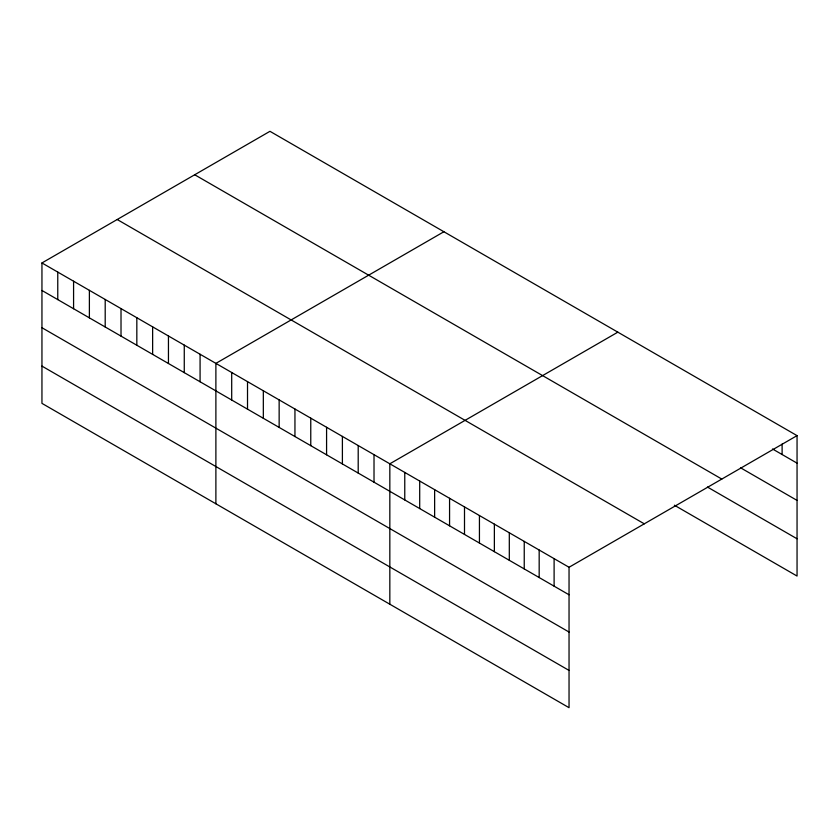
<?xml version="1.0" encoding="UTF-8"?>
<svg xmlns="http://www.w3.org/2000/svg" width="839" height="839" viewBox="0 0 839 839"><rect width="100%" height="100%" fill="white"/><g stroke="black" fill="none" stroke-linecap="round" stroke-linejoin="round"><path stroke-width="1.26" d="M41.95 262.953L569.041 567.269L569.041 707.686L41.95 403.37L41.95 262.953L269.959 131.314L797.05 435.63L797.05 576.047L674.378 505.214M443.894 231.742L215.885 363.381L215.885 503.788M617.84 332.16L389.831 463.799L389.831 604.216M569.041 567.269L797.05 435.63M772.52 448.98L797.05 463.149M740.512 467.763L797.05 500.401M194.711 174.764L721.802 479.069M707.445 487.05L797.05 538.785M117.198 219.514L644.289 523.83M41.95 290.472L569.041 594.788M41.95 327.724L569.041 632.04M41.95 366.108L569.041 670.424M782.116 444.041L782.116 454.528M554.107 558.648L554.107 586.167M539.173 550.027L539.173 577.536M524.239 541.407L524.239 568.915M509.304 532.786L509.304 560.295M494.37 524.155L494.37 551.674M479.436 515.534L479.436 543.053M464.502 506.913L464.502 534.433M449.568 498.293L449.568 525.812M434.633 489.672L434.633 517.181M419.699 481.051L419.699 508.56M404.765 472.43L404.765 499.939M374.016 454.675L374.016 482.194M358.201 445.54L358.201 473.06M342.396 436.416L342.396 463.936M326.581 427.282L326.581 454.801M310.766 418.158L310.766 445.677M294.95 409.023L294.95 436.542M279.146 399.899L279.146 427.418M263.331 390.764L263.331 418.283M247.515 381.64L247.515 409.159M231.7 372.506L231.7 400.025M200.081 354.247L200.081 381.766M184.265 345.123L184.265 372.631M168.45 335.988L168.45 363.507M152.635 326.864L152.635 354.373M136.83 317.729L136.83 345.249M121.015 308.605L121.015 336.114M105.2 299.471L105.2 326.99M89.385 290.346L89.385 317.855M73.58 281.212L73.58 308.731M57.765 272.088L57.765 299.596"/></g></svg>
